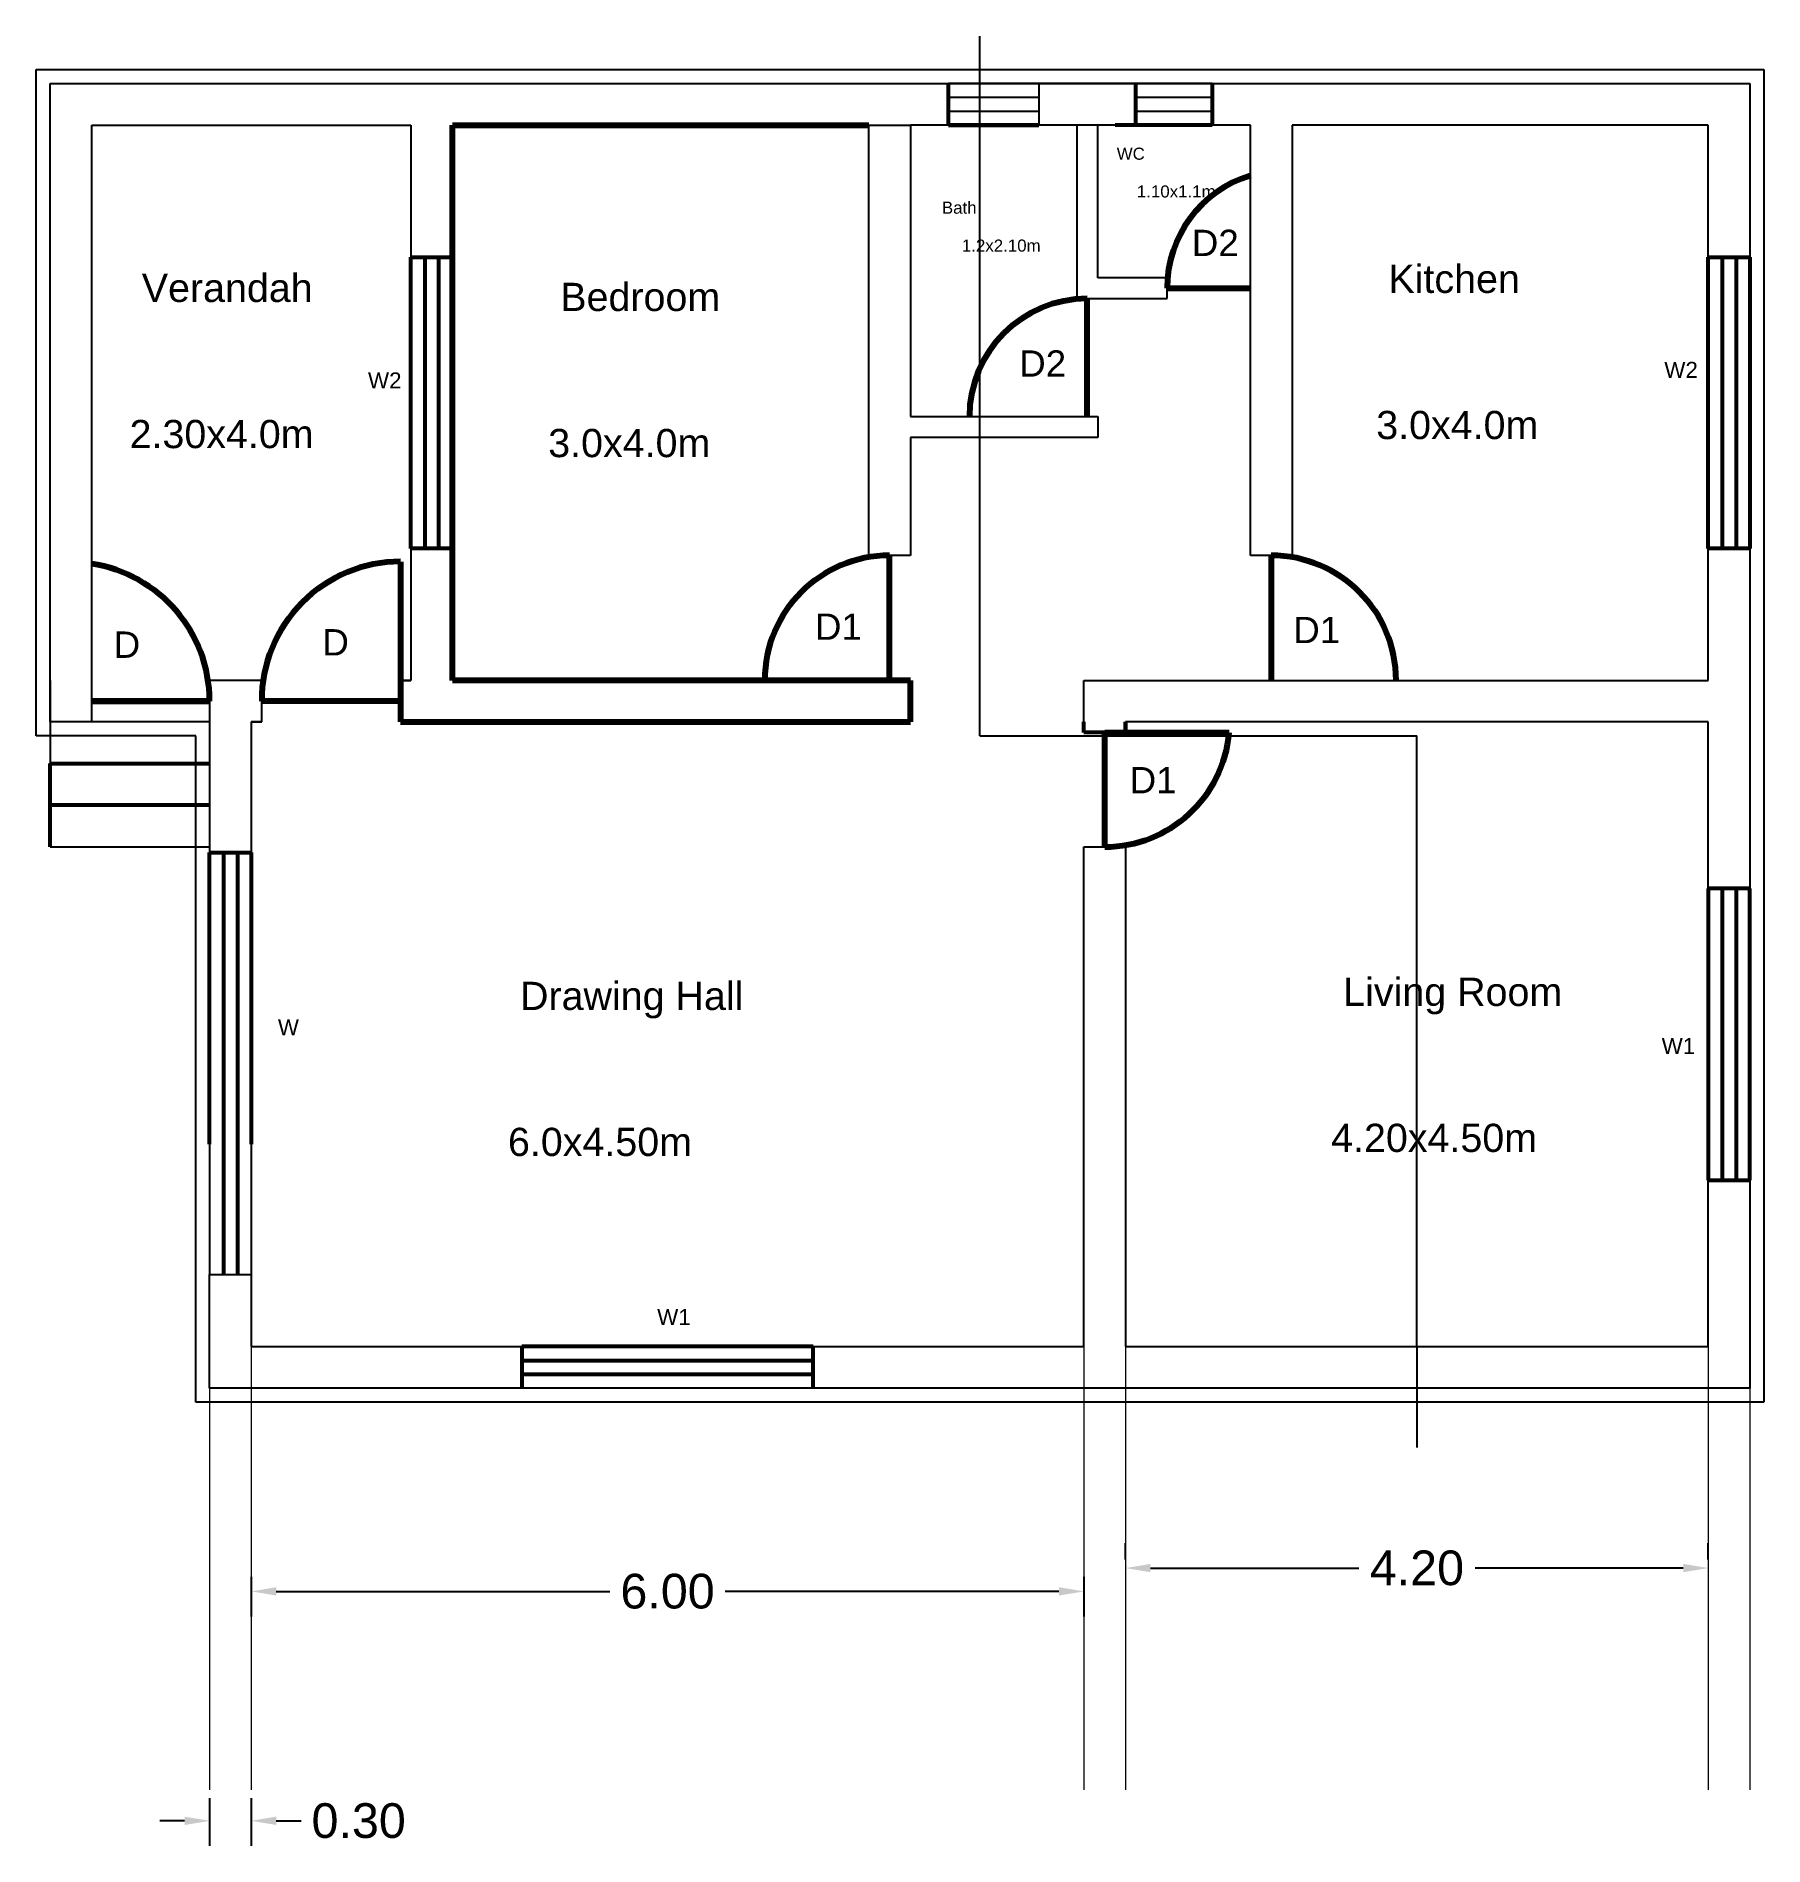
# Model space of a CAD drawing. Header units: metres. Extents: x 3959.4 to 3971.9, y 2974.3 to 2987.4.
import ezdxf

# ---------------------------------------------------------------- set-up
doc = ezdxf.new("R2010")
doc.units = ezdxf.units.M
doc.header["$PDMODE"] = 34
for name, pattern in [('ACAD_ISO02W100', [15, 12, -3]), ('DASHED2', [9.525, 6.35, -3.175]), ('DIVIDE2', [15.875, 6.35, -3.175, 0, -3.175, 0, -3.175])]:
    doc.linetypes.add(name, pattern=pattern)
doc.layers.add('normal', color=7, linetype='Continuous', plot=False)
for name, color, linetype, lineweight, plot in [('Orange V', 30, 'DASHED2', 25, False), ('section', 7, 'DIVIDE2', 25, False), ('Yellow outline & walls', 50, 'Continuous', 25, False)]:
    doc.layers.add(name, color=color, linetype=linetype, lineweight=lineweight, plot=plot)
doc.styles.get("Standard").update_dxf_attribs({"font": 'arial.ttf'})
doc.dimstyles.get("Standard").update_dxf_attribs({"dimtxt": 0.25, "dimasz": 0.18, "dimexe": 0.18, "dimexo": 0.0625, "dimgap": 0.09, "dimtad": 0, "dimtih": 1, "dimtoh": 1, "dimzin": 0, "dimdsep": 46, "dimtxsty": 'Standard', "dimcen": 0.09, "dimadec": 0, "dimazin": 0, "dimtfac": 1, "dimtofl": 0, "dimtmove": 0, "dimatfit": 3, "dimfxl": 1, "dimtolj": 1, "dimtzin": 0, "dimarcsym": 0})

# ---------------------------------------------------------------- blocks, each defined once
blk = doc.blocks.new('*D5')
at = {"layer": 'Defpoints', "color": 0, "linetype": 'Continuous', "lineweight": 0, "transparency": 16777216}
for p in [(3960.985, 2976.349), (3966.985, 2976.349), (3966.985, 2976.181)]:
    blk.add_point(p, dxfattribs=at)
at = {"layer": 'section', "color": 0, "linetype": 'Continuous', "lineweight": -2, "transparency": 16777216}
for p, q in [((3960.985, 2976.286), (3960.985, 2976.001)), ((3966.985, 2976.286), (3966.985, 2976.001)), ((3961.165, 2976.181), (3963.57, 2976.181)), ((3966.805, 2976.181), (3964.4, 2976.181))]:
    blk.add_line(p, q, dxfattribs=at)
at = {"layer": 'section', "color": 0, "linetype": 'Continuous', "lineweight": 0, "transparency": 16777216}
for points in [[(3961.165, 2976.211), (3961.165, 2976.151), (3960.985, 2976.181)], [(3966.805, 2976.211), (3966.805, 2976.151), (3966.985, 2976.181)]]:
    blk.add_solid(points, dxfattribs=at)
at = {"layer": 'section', "color": 0, "linetype": 'Continuous', "lineweight": 0, "transparency": 16777216, "insert": (3963.985, 2976.181), "char_height": 0.25, "attachment_point": 5}
blk.add_mtext('\\A1;6.00', dxfattribs=at)
blk = doc.blocks.new('*D6')
at = {"layer": 'Defpoints', "color": 0, "linetype": 'Continuous', "lineweight": 0, "transparency": 16777216}
for p in [(3960.685, 2974.752), (3960.985, 2974.752), (3960.985, 2974.528)]:
    blk.add_point(p, dxfattribs=at)
at = {"layer": 'section', "color": 0, "linetype": 'Continuous', "lineweight": -2, "transparency": 16777216}
for p, q in [((3960.685, 2974.69), (3960.685, 2974.348)), ((3960.985, 2974.69), (3960.985, 2974.348)), ((3960.505, 2974.528), (3960.325, 2974.528)), ((3961.165, 2974.528), (3961.345, 2974.528))]:
    blk.add_line(p, q, dxfattribs=at)
at = {"layer": 'section', "color": 0, "linetype": 'Continuous', "lineweight": 0, "transparency": 16777216}
for points in [[(3960.505, 2974.558), (3960.505, 2974.498), (3960.685, 2974.528)], [(3961.165, 2974.558), (3961.165, 2974.498), (3960.985, 2974.528)]]:
    blk.add_solid(points, dxfattribs=at)
at = {"layer": 'section', "color": 0, "linetype": 'Continuous', "lineweight": 0, "transparency": 16777216, "insert": (3961.759, 2974.528), "char_height": 0.25, "attachment_point": 5}
blk.add_mtext('\\A1;0.30', dxfattribs=at)
blk = doc.blocks.new('*D7')
at = {"layer": 'Defpoints', "color": 0, "linetype": 'Continuous', "lineweight": 0, "transparency": 16777216}
for p in [(3967.285, 2976.349), (3971.485, 2976.349), (3971.485, 2976.349)]:
    blk.add_point(p, dxfattribs=at)
at = {"layer": 'section', "color": 0, "linetype": 'Continuous', "lineweight": -2, "transparency": 16777216}
for p, q in [((3967.285, 2976.411), (3967.285, 2976.529)), ((3971.485, 2976.411), (3971.485, 2976.529)), ((3967.465, 2976.349), (3968.966, 2976.349)), ((3971.305, 2976.349), (3969.804, 2976.349))]:
    blk.add_line(p, q, dxfattribs=at)
at = {"layer": 'section', "color": 0, "linetype": 'Continuous', "lineweight": 0, "transparency": 16777216}
for points in [[(3967.465, 2976.379), (3967.465, 2976.319), (3967.285, 2976.349)], [(3971.305, 2976.379), (3971.305, 2976.319), (3971.485, 2976.349)]]:
    blk.add_solid(points, dxfattribs=at)
at = {"layer": 'section', "color": 0, "linetype": 'Continuous', "lineweight": 0, "transparency": 16777216, "insert": (3969.385, 2976.349), "char_height": 0.25, "attachment_point": 5}
blk.add_mtext('\\A1;4.20', dxfattribs=at)

msp = doc.modelspace()

# ---------------------------------------------------------------- linework, layer by layer
at = {"color": 159, "true_color": 0x22346e}
for p, q in [((3959.435, 2987.045), (3959.435, 2987.145)), ((3959.435, 2987.145), (3959.535, 2987.145)), ((3959.435, 2986.945), (3959.435, 2987.045)), ((3959.535, 2987.145), (3971.785, 2987.145)), ((3971.785, 2987.145), (3971.885, 2987.145)), ((3971.885, 2987.145), (3971.885, 2987.045)), ((3971.885, 2987.045), (3971.885, 2986.945)), ((3959.435, 2982.445), (3959.435, 2986.945)), ((3971.885, 2986.945), (3971.885, 2978.463)), ((3959.435, 2982.345), (3959.435, 2982.445)), ((3960.585, 2982.345), (3959.435, 2982.345)), ((3960.585, 2981.545), (3960.585, 2982.345)), ((3960.585, 2978.463), (3960.585, 2981.545)), ((3960.585, 2977.945), (3960.585, 2978.463)), ((3971.885, 2978.463), (3971.885, 2977.645)), ((3960.585, 2977.645), (3960.585, 2977.945)), ((3960.585, 2977.545), (3960.585, 2977.645)), ((3971.885, 2977.645), (3971.885, 2977.545)), ((3960.685, 2977.545), (3960.585, 2977.545)), ((3971.785, 2977.545), (3960.685, 2977.545)), ((3971.885, 2977.545), (3971.785, 2977.545))]:
    msp.add_line(p, q, dxfattribs=at)
at = {"color": 40, "true_color": 0xf8d731}
for p, q in [((3959.535, 2986.945), (3959.535, 2987.045)), ((3959.535, 2987.045), (3971.785, 2987.045)), ((3971.785, 2987.045), (3971.785, 2977.645)), ((3959.535, 2982.445), (3959.535, 2986.945)), ((3959.835, 2982.445), (3959.835, 2986.745)), ((3959.835, 2986.745), (3962.135, 2986.745)), ((3962.135, 2986.745), (3962.135, 2982.743)), ((3965.435, 2985.645), (3965.435, 2986.745)), ((3965.435, 2986.745), (3965.735, 2986.745)), ((3966.935, 2986.745), (3965.735, 2986.745)), ((3965.735, 2986.745), (3965.735, 2985.645)), ((3966.935, 2986.745), (3966.935, 2985.495)), ((3967.085, 2986.745), (3966.935, 2986.745)), ((3967.085, 2985.645), (3967.085, 2986.745)), ((3968.185, 2986.745), (3967.085, 2986.745)), ((3968.185, 2983.645), (3968.185, 2986.745)), ((3971.485, 2986.745), (3968.485, 2986.745)), ((3968.485, 2986.745), (3968.485, 2983.645)), ((3971.485, 2982.745), (3971.485, 2986.745)), ((3965.435, 2985.495), (3965.435, 2985.645)), ((3965.735, 2985.645), (3965.735, 2985.495)), ((3967.585, 2985.645), (3967.085, 2985.645)), ((3967.585, 2985.495), (3967.585, 2985.645)), ((3965.435, 2983.645), (3965.435, 2985.495)), ((3965.735, 2985.495), (3965.735, 2984.645)), ((3966.935, 2985.495), (3967.085, 2985.495)), ((3967.085, 2985.495), (3967.585, 2985.495)), ((3965.735, 2984.645), (3967.085, 2984.645)), ((3967.085, 2984.645), (3967.085, 2984.495)), ((3967.085, 2984.495), (3965.735, 2984.495)), ((3965.735, 2984.495), (3965.735, 2983.645)), ((3965.735, 2983.645), (3965.435, 2983.645)), ((3968.485, 2983.645), (3968.185, 2983.645)), ((3959.535, 2982.745), (3959.535, 2982.445)), ((3960.985, 2982.745), (3960.685, 2982.745)), ((3960.685, 2982.745), (3960.685, 2982.445)), ((3961.06, 2982.745), (3960.985, 2982.745)), ((3961.06, 2982.445), (3961.06, 2982.745)), ((3962.06, 2982.743), (3962.135, 2982.743)), ((3962.135, 2982.743), (3962.06, 2982.743)), ((3966.985, 2982.37), (3966.985, 2982.745)), ((3966.985, 2982.745), (3971.485, 2982.745)), ((3959.835, 2982.445), (3959.535, 2982.445)), ((3959.535, 2982.445), (3959.535, 2982.145)), ((3960.685, 2982.445), (3959.835, 2982.445)), ((3960.985, 2982.445), (3960.985, 2978.463)), ((3961.06, 2982.445), (3960.985, 2982.445)), ((3960.985, 2982.445), (3961.06, 2982.445)), ((3971.485, 2982.445), (3967.285, 2982.445)), ((3971.485, 2977.945), (3971.485, 2982.445)), ((3959.535, 2982.145), (3959.535, 2981.845)), ((3959.535, 2981.845), (3959.535, 2981.545)), ((3959.535, 2981.545), (3960.685, 2981.545)), ((3966.985, 2978.463), (3966.985, 2981.545)), ((3966.985, 2981.545), (3967.285, 2981.545)), ((3967.285, 2981.545), (3967.285, 2978.463)), ((3960.685, 2977.945), (3960.685, 2978.463)), ((3960.985, 2978.463), (3960.985, 2977.945)), ((3966.985, 2977.945), (3966.985, 2978.463)), ((3967.285, 2978.463), (3967.285, 2977.945)), ((3960.685, 2977.645), (3960.685, 2977.945)), ((3960.985, 2977.945), (3966.985, 2977.945)), ((3967.285, 2977.945), (3971.485, 2977.945)), ((3971.785, 2977.645), (3960.685, 2977.645))]:
    msp.add_line(p, q, dxfattribs=at)
at = {"color": 32, "lineweight": 53, "true_color": 0xcd6928}
for p, q in [((3966.01, 2986.745), (3966.01, 2987.045)), ((3967.36, 2986.745), (3967.36, 2987.045)), ((3967.91, 2987.045), (3967.91, 2986.745)), ((3967.635, 2986.745), (3967.36, 2986.745)), ((3967.91, 2986.745), (3967.635, 2986.745)), ((3962.135, 2983.694), (3962.135, 2985.794)), ((3962.135, 2985.794), (3962.435, 2985.794)), ((3962.235, 2985.794), (3962.235, 2983.694)), ((3962.335, 2985.794), (3962.335, 2983.694)), ((3962.435, 2985.794), (3962.435, 2983.694)), ((3971.485, 2983.695), (3971.485, 2985.795)), ((3971.485, 2985.795), (3971.785, 2985.795)), ((3971.585, 2985.795), (3971.585, 2983.695)), ((3971.685, 2985.795), (3971.685, 2983.695)), ((3971.785, 2985.795), (3971.785, 2983.695)), ((3962.435, 2983.694), (3962.135, 2983.694)), ((3971.785, 2983.695), (3971.485, 2983.695)), ((3960.685, 2981.504), (3960.985, 2981.504)), ((3960.785, 2981.504), (3960.785, 2978.463)), ((3960.885, 2981.504), (3960.885, 2978.463)), ((3971.785, 2981.245), (3971.485, 2981.245)), ((3971.485, 2981.245), (3971.485, 2979.145)), ((3971.585, 2981.245), (3971.585, 2979.145)), ((3971.685, 2981.245), (3971.685, 2979.145)), ((3971.785, 2979.145), (3971.785, 2981.245)), ((3971.485, 2979.145), (3971.785, 2979.145)), ((3965.035, 2977.945), (3962.935, 2977.945)), ((3962.935, 2977.945), (3962.935, 2977.645)), ((3965.035, 2977.645), (3965.035, 2977.945)), ((3962.935, 2977.845), (3965.035, 2977.845)), ((3962.935, 2977.745), (3965.035, 2977.745))]:
    msp.add_line(p, q, dxfattribs=at)
at = {"color": 32, "linetype": 'ACAD_ISO02W100', "lineweight": -3, "true_color": 0xcd6928}
msp.add_line((3966.66, 2986.845), (3966.66, 2986.845), dxfattribs=at)
at = {"lineweight": 53}
for p, q in [((3966.01, 2986.745), (3966.66, 2986.745)), ((3966.335, 2986.745), (3966.01, 2986.745)), ((3966.66, 2986.745), (3966.335, 2986.745))]:
    msp.add_line(p, q, dxfattribs=at)
at = {"color": 40, "lineweight": 53, "true_color": 0xf8d731}
for p, q in [((3967.535, 2986.745), (3967.21, 2986.745)), ((3967.86, 2986.745), (3967.535, 2986.745)), ((3966.985, 2982.37), (3966.985, 2982.445)), ((3967.285, 2982.37), (3966.985, 2982.37)), ((3967.285, 2982.37), (3967.285, 2982.445)), ((3967.285, 2982.445), (3967.285, 2982.37)), ((3959.535, 2981.845), (3959.535, 2982.145)), ((3959.535, 2982.145), (3960.685, 2982.145)), ((3960.685, 2981.845), (3959.535, 2981.845)), ((3959.535, 2981.545), (3959.535, 2981.845))]:
    msp.add_line(p, q, dxfattribs=at)
msp.add_line((3968.185, 2985.645), (3968.185, 2985.645))
msp.add_line((3968.185, 2985.645), (3968.185, 2985.645))
msp.add_line((3968.185, 2985.645), (3968.185, 2985.645))
at = {"color": 2, "true_color": 0xf1eb1f}
msp.add_line((3960.685, 2982.445), (3960.685, 2978.463), dxfattribs=at)
at = {"color": 2, "lineweight": 53, "true_color": 0xf1eb1f}
for p, q in [((3960.685, 2979.404), (3960.685, 2981.504)), ((3960.985, 2981.504), (3960.985, 2979.404))]:
    msp.add_line(p, q, dxfattribs=at)
at = {"color": 32, "true_color": 0xcd6928}
msp.add_line((3960.685, 2978.463), (3960.985, 2978.463), dxfattribs=at)
at = {"layer": 'normal', "color": 32, "linetype": 'ACAD_ISO02W100', "true_color": 0xcd6928, "transparency": 33554687}
msp.add_line((3966.66, 2987.045), (3966.66, 2986.745), dxfattribs=at)
at = {"layer": 'normal', "color": 40, "lineweight": 80, "true_color": 0xf8d731, "transparency": 33554687}
for p, q in [((3962.435, 2982.745), (3962.435, 2986.745)), ((3962.435, 2986.745), (3965.435, 2986.745)), ((3962.06, 2982.743), (3962.06, 2982.445)), ((3965.735, 2982.745), (3962.435, 2982.745)), ((3965.735, 2982.445), (3965.735, 2982.745)), ((3962.06, 2982.445), (3962.135, 2982.445)), ((3962.135, 2982.445), (3965.735, 2982.445))]:
    msp.add_line(p, q, dxfattribs=at)
at = {"layer": 'normal', "color": 244, "lineweight": 80, "true_color": 0x991b1e, "transparency": 33554687}
for p, q in [((3967.01, 2984.645), (3967.01, 2985.495)), ((3967.585, 2985.57), (3968.185, 2985.57)), ((3965.585, 2982.745), (3965.585, 2983.645)), ((3968.335, 2983.645), (3968.335, 2982.745)), ((3962.06, 2983.6), (3962.06, 2982.743)), ((3960.685, 2982.595), (3959.835, 2982.595)), ((3959.835, 2982.595), (3960.685, 2982.595)), ((3962.06, 2982.594), (3961.06, 2982.595)), ((3967.135, 2981.545), (3967.135, 2982.37)), ((3967.135, 2982.37), (3968.032, 2982.37))]:
    msp.add_line(p, q, dxfattribs=at)
for centre, radius, start, end in [((3968.435, 2985.57), 0.85, 107.1046, 180), ((3967.01, 2984.645), 0.85, 90, 180), ((3965.585, 2982.745), 0.9, 90, 180), ((3968.335, 2982.745), 0.9, 0, 90), ((3959.684, 2982.595), 1.001, 0.0483, 81.3311), ((3962.061, 2982.6), 1.001, 90.0483, 180.2344), ((3967.135, 2982.445), 0.9, 270, 355.2198)]:
    msp.add_arc(centre, radius, start, end, dxfattribs=at)
at = {"layer": 'Orange V'}
for p, q in [((3967.91, 2987.045), (3966.01, 2987.045)), ((3967.91, 2987.045), (3966.01, 2987.045)), ((3966.66, 2986.944), (3966.01, 2986.944)), ((3967.91, 2986.944), (3967.36, 2986.944)), ((3966.66, 2986.843), (3966.01, 2986.843)), ((3967.91, 2986.843), (3967.36, 2986.843)), ((3967.91, 2986.745), (3966.01, 2986.745)), ((3967.91, 2986.745), (3966.01, 2986.745)), ((3967.91, 2986.745), (3966.01, 2986.745)), ((3967.91, 2986.745), (3966.01, 2986.745))]:
    msp.add_line(p, q, dxfattribs=at)
at = {"layer": 'section'}
for p, q in [((3966.235, 2986.745), (3966.235, 2987.386)), ((3966.235, 2982.345), (3966.235, 2986.745)), ((3966.235, 2982.345), (3969.385, 2982.345)), ((3969.385, 2977.945), (3969.385, 2982.345)), ((3969.385, 2977.945), (3969.385, 2977.218))]:
    msp.add_line(p, q, dxfattribs=at)
at = {"layer": 'section', "linetype": 'Continuous', "lineweight": 0}
for p, q in [((3960.985, 2977.945), (3960.985, 2974.752)), ((3966.985, 2977.945), (3966.985, 2974.752)), ((3967.285, 2977.945), (3967.285, 2974.752)), ((3971.485, 2977.945), (3971.485, 2974.752)), ((3960.685, 2977.645), (3960.685, 2974.752)), ((3971.785, 2977.645), (3971.785, 2974.752))]:
    msp.add_line(p, q, dxfattribs=at)

# ---------------------------------------------------------------- texts
at = {"layer": 'Yellow outline & walls', "color": 0, "linetype": 'ACAD_ISO02W100', "lineweight": -3}
for s, height, p in [('WC', 0.087, (3967.222, 2986.496)), ('1.10x1.1m', 0.087, (3967.367, 2986.224)), ('Bath', 0.087, (3965.962, 2986.107)), ('D2', 0.1895, (3967.763, 2985.802)), ('1.2x2.10m', 0.087, (3966.106, 2985.834)), ('Kitchen', 0.2033, (3969.18, 2985.536)), ('Verandah', 0.2033, (3960.196, 2985.471)), ('Bedroom', 0.2033, (3963.212, 2985.406)), ('D2', 0.1895, (3966.519, 2984.933)), ('W2', 0.1155, (3961.826, 2984.848)), ('W2', 0.1155, (3971.168, 2984.924)), ('3.0x4.0m', 0.2033, (3969.092, 2984.483)), ('2.30x4.0m', 0.2033, (3960.108, 2984.418)), ('3.0x4.0m', 0.2033, (3963.125, 2984.353)), ('D', 0.19, (3961.497, 2982.924)), ('D1', 0.1895, (3965.047, 2983.037)), ('D1', 0.1895, (3968.494, 2983.013)), ('D', 0.19, (3959.993, 2982.907)), ('D1', 0.1895, (3967.315, 2981.931)), ('Drawing Hall', 0.20328, (3962.922, 2980.37)), ('Living Room', 0.20328, (3968.854, 2980.399)), ('W', 0.115, (3961.177, 2980.188)), ('W1', 0.1155, (3971.149, 2980.053)), ('6.0x4.50m', 0.2033, (3962.835, 2979.318)), ('4.20x4.50m', 0.2033, (3968.767, 2979.347)), ('W1', 0.1155, (3963.91, 2978.1))]:
    msp.add_text(s, height=height, dxfattribs=at).set_placement(p)

# ---------------------------------------------------------------- dimensions: what is measured, and where the dimension line sits
at = {"layer": 'section', "linetype": 'Continuous', "lineweight": 0}
for base, p1, p2, picture, middle in [((3971.485, 2976.349), (3967.285, 2976.349), (3971.485, 2976.349), '*D7', (3969.385, 2976.349)), ((3966.985, 2976.181), (3960.985, 2976.349), (3966.985, 2976.349), '*D5', (3963.985, 2976.181)), ((3960.985, 2974.528), (3960.685, 2974.752), (3960.985, 2974.752), '*D6', (3961.759, 2974.528))]:
    dim = msp.add_linear_dim(base=base, p1=p1, p2=p2, dimstyle='Standard', dxfattribs=at)
    dim.commit()
    dim.dimension.update_dxf_attribs({"geometry": picture, "text_midpoint": middle})

doc.saveas('drawing.dxf')
